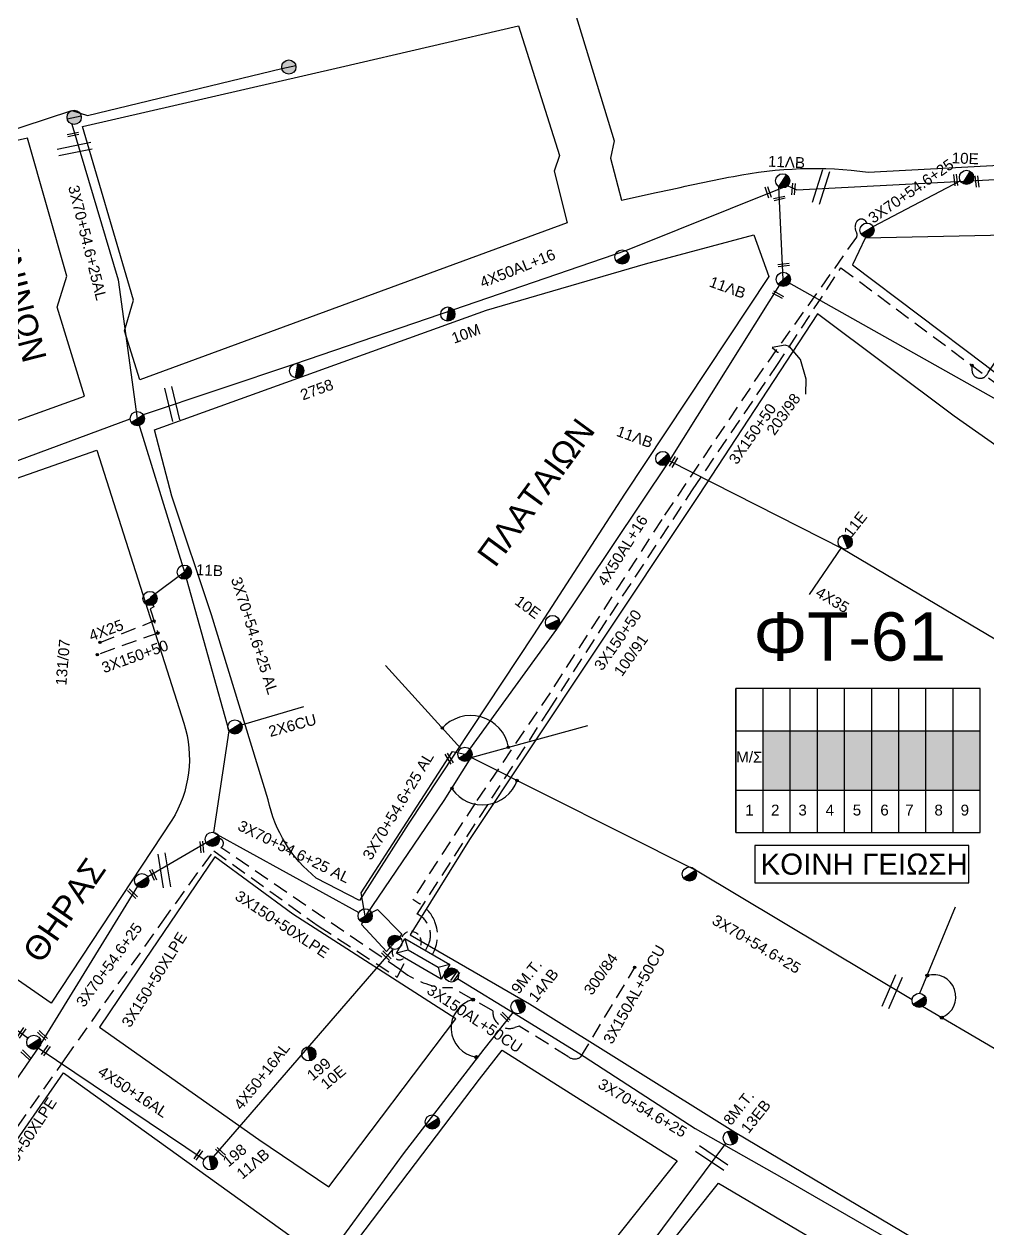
# Model space of a CAD drawing. Header units: millimetres. Extents: x 408 to 3042, y 742 to 1820.
# Drawn here: x 823.7 to 983.5, y 1163.9 to 1363.6 of the extents above; entities that cross this region are included whole.
import ezdxf
from ezdxf.enums import TextEntityAlignment as Align

# ---------------------------------------------------------------- set-up
doc = ezdxf.new("R2010")
doc.units = ezdxf.units.MM
doc.linetypes.add('DASHED', pattern=[19.05, 12.7, -6.35])
for name, color, linetype in [('Άγνωστα', 7, 'Continuous'), ('Ασφαλειοκιβώτια Χ.Τ 9 αναχωρήσεων', 7, 'Continuous'), ('Γυμνά εναέρια ΧΤ και ΦΟΠ (3Φ)   4x50+16AL', 7, 'Continuous'), ('Επιγραφές - Σχήματα', 7, 'Continuous'), ('Καλώδια ΧΤ    2Χ6 CU', 7, 'SYN_LINE'), ('Καλώδια ΧΤ   3x150AL+50CU', 7, 'DASHED'), ('Καλώδια ΧΤ   3x150AL+50XLPE', 7, 'DASHED'), ('Μηχανική τομή', 7, 'Continuous'), ('Στύλος Ξύλινος', 7, 'Continuous'), ('Στύλος Ξύλινος @ 1', 7, 'Continuous'), ('Στύλος ΦΜ', 7, 'Continuous'), ('Στύλος ΦΜ @ 1', 7, 'Continuous'), ('Συνδέσεις', 7, 'Continuous'), ('Συνεστραμμένα ΧΤ   3x70+54.6+25 AL', 7, 'SYN_LINE'), ('Συνεστραμμένα ΧΤ   4x120+25 AL', 7, 'SYN_LINE'), ('Τομή', 7, 'Continuous'), ('Υποσταθμός εναέριος 2 στύλων', 7, 'Continuous'), ('Υποσταθμός πόλεως', 7, 'Continuous'), ('Υπόβαθρο ΔΕΗ', 7, 'Continuous'), ('Υπόγεια καλώδια Παροχών ΧΤ   4x25', 7, 'DASHED')]:
    doc.layers.add(name, color=color, linetype=linetype)
doc.styles.add('Annotative', font='arial.ttf')
doc.styles.add('arial', font='arial.ttf')
doc.styles.get("Standard").update_dxf_attribs({"font": 'arial.ttf'})
doc.linetypes.add('SYN_LINE', pattern='A,0.5,-0.0001,["/\\/\\/\\/",Standard,S=0.1,R=0,X=0,Y=-0.05],-0.25', length=0.7501)

# ---------------------------------------------------------------- blocks, each defined once
blk = doc.blocks.new('ΜΗΧΑΝΙΚΗ ΤΟΜΗ')
at = {"layer": 'Μηχανική τομή', "ltscale": 40}
for p, q in [((-1.89, 0.78), (1.89, 0.78)), ((1.89, 0), (-1.89, 0))]:
    blk.add_line(p, q, dxfattribs=at)
blk = doc.blocks.new('ΤΟΜΗ')
at = {"layer": 'Τομή', "ltscale": 40}
for p, q in [((-5.68, 0), (5.68, 0)), ((5.68, -2.33), (-5.68, -2.33))]:
    blk.add_line(p, q, dxfattribs=at)
blk = doc.blocks.new('ΥΠΑΡΧΩΝ ΞΥΛΙΝΟΣ ΣΤΥΛΟΣ')
at = {"layer": 'Στύλος Ξύλινος'}
h = blk.add_hatch(color=7, dxfattribs=at)
h.paths.add_polyline_path([(-2.62, 0, 0.270008), (-1.29, -2.28), (1.3, 2.27, 0.576266)])
h.paths.add_polyline_path([(-1.29, -2.28, 0.574793), (2.62, 0, 0.268822), (1.3, 2.27)])
at = {"layer": 'Στύλος Ξύλινος', "color": 7}
blk.add_line((-1.29, -2.28), (1.3, 2.27), dxfattribs=at)
blk.add_circle((0, 0), 2.62, dxfattribs=at)
at = {"layer": 'Στύλος Ξύλινος', "flags": 4}
for tag, p in [('ΑΡΙΘΜΟΣ', (-4.91, 8.6)), ('ΤΥΠΟΣ', (-4.85, 3.39))]:
    blk.add_attdef(tag, p, '', height=4, dxfattribs=at)
blk = doc.blocks.new('ΥΠΑΡΧΩΝ ΤΣΙΜΕΝΤΕΝΙΟΣ ΣΤΥΛΟΣ')
at = {"layer": 'Στύλος ΦΜ'}
blk.add_hatch(color=7, dxfattribs=at).paths.add_polyline_path([(-1.29, -2.28, 0.574793), (2.62, 0, 0.268822), (1.3, 2.27)])
at = {"layer": 'Στύλος ΦΜ', "color": 7}
blk.add_line((-1.29, -2.28), (1.3, 2.27), dxfattribs=at)
blk.add_circle((0, 0), 2.62, dxfattribs=at)
at = {"layer": 'Στύλος ΦΜ', "flags": 4}
for tag, p in [('ΑΡΙΘΜΟΣ', (-4.68, 8.05)), ('ΤΥΠΟΣ', (-4.91, 3.03))]:
    blk.add_attdef(tag, p, '', height=4, dxfattribs=at)
blk = doc.blocks.new('ΥΠΟΣΤΑΘΜΟΣ ΕΝΑΕΡΙΟΣ ΕΠΙ 2 ΣΤΥΛΩΝ')
at = {"layer": 'Υποσταθμός εναέριος 2 στύλων', "linetype": 'Continuous'}
for points in [[(-11.97, -2.11, 0.574793), (-8.45, -0.07, 0.268822), (-9.64, 1.98)], [(9.68, -2.15, 0.574793), (13.19, -0.1, 0.268822), (12.01, 1.95)]]:
    blk.add_hatch(color=256, dxfattribs=at).paths.add_polyline_path(points)
for p, q in [((-11.97, -2.11), (-9.64, 1.98)), ((9.68, -2.15), (12.01, 1.95))]:
    blk.add_line(p, q, dxfattribs=at)
for centre in [(-10.81, -0.07), (10.84, -0.1)]:
    blk.add_circle(centre, 2.36, dxfattribs=at)
at = {"layer": 'Υποσταθμός πόλεως', "linetype": 'Continuous', "ltscale": 40}
blk.add_lwpolyline([(-8.57, 2.82), (8.57, 2.82), (8.57, -2.82), (-8.57, -2.82)], close=True, dxfattribs=at)
for points in [[(-5.75, 0), (-8.57, 2.82)], [(-8.57, -2.82), (-5.75, 0)], [(-5.75, 0), (5.75, 0)], [(5.75, 0), (8.57, 2.82)], [(8.57, -2.82), (5.75, 0)]]:
    blk.add_lwpolyline(points, dxfattribs=at)
at = {"layer": 'Υποσταθμός εναέριος 2 στύλων', "ltscale": 40, "flags": 1}
for tag, p in [('ΜΕΤΑΣΧΗΜΑΤΙΣΜΟΣ', (14.09, 2.51)), ('ΙΣΧΥΣ', (14.07, -0.28)), ('ΑΡΙΘΜΟΣ', (14.19, -3))]:
    blk.add_attdef(tag, p, '', height=1.8, dxfattribs=at)
blk = doc.blocks.new('ΑΣΦΑΛΕΙΟΚΙΒΩΤΙΟ ΥΠΟΣΤΑΘΜΟΥ 9 ΑΝΑΧΩΡΗΣΕΩΝ')
at = {"layer": 'Ασφαλειοκιβώτια Χ.Τ 9 αναχωρήσεων', "ltscale": 40}
for p, q in [((-23.8, 40.36), (24.02, 40.36)), ((-9.72, 40.36), (-9.72, -40.64)), ((9.94, 40.36), (9.94, -40.64)), ((-23.8, 31.36), (24.02, 31.36)), ((-23.8, 22.36), (24.02, 22.36)), ((-23.8, 13.36), (24.02, 13.36)), ((-23.8, 4.36), (24.02, 4.36)), ((-23.8, -4.64), (24.02, -4.64)), ((-23.8, -13.64), (24.02, -13.64)), ((-23.8, -22.64), (24.02, -22.64)), ((-23.8, -31.64), (24.02, -31.64))]:
    blk.add_line(p, q, dxfattribs=at)
at = {"layer": 'Ασφαλειοκιβώτια Χ.Τ 9 αναχωρήσεων'}
blk.add_lwpolyline([(-23.8, -40.64), (24.02, -40.64), (24.02, 40.36), (-23.8, 40.36)], close=True, dxfattribs=at)
for s, p in [('1', (-18.12, 37.3)), ('2', (-18.12, 28.73)), ('3', (-18.12, 19.66)), ('4', (-18.12, 10.64)), ('5', (-18.12, 1.63)), ('6', (-18.12, -7.51)), ('7', (-18.12, -15.75)), ('8', (-18.12, -25.44)), ('9', (-18.12, -34.13))]:
    blk.add_text(s, height=3.6, rotation=270, dxfattribs=at).set_placement(p)
at = {"layer": 'Ασφαλειοκιβώτια Χ.Τ 9 αναχωρήσεων', "ltscale": 40}
for tag, height, p in [('ΟΝΟΜΑ', 5, (-0.16, 44.31)), ('ΚΕΙΜΕΝΟ 1', 2, (17.06, 35.59)), ('ΚΕΙΜΕΝΟ 2', 2, (17.06, 26.88)), ('ΚΕΙΜΕΝΟ 3', 2, (17.06, 17.69)), ('ΚΕΙΜΕΝΟ 4', 2, (17.06, 8.71)), ('ΚΕΙΜΕΝΟ 5', 2, (17.06, -0.13)), ('ΚΕΙΜΕΝΟ 6', 2, (17.06, -9.05)), ('ΚΕΙΜΕΝΟ 7', 2, (17.06, -18.13)), ('ΚΕΙΜΕΝΟ 8', 2, (17.06, -26.85)), ('ΚΕΙΜΕΝΟ 9', 2, (17.06, -35.99)), ('ΣΧ', 2, (-0.1, -42.64))]:
    blk.add_attdef(tag, text='', height=height, dxfattribs=at).set_placement(p, align=Align.MIDDLE_CENTER)
blk = doc.blocks.new('_ΣΥΝΔΕΣΗ')
at = {"layer": 'Συνδέσεις', "linetype": 'SYN_LINE', "ltscale": 40}
blk.add_hatch(color=256, dxfattribs=at).paths.add_polyline_path([(0.5, -0.01, 1), (-0.5, -0.01, 1)])
at = {"layer": 'Συνδέσεις'}
blk.add_circle((0, -0.01), 0.5, dxfattribs=at)

msp = doc.modelspace()

# ---------------------------------------------------------------- hatches: boundary and pattern name
at = {"layer": 'Ασφαλειοκιβώτια Χ.Τ 9 αναχωρήσεων', "ltscale": 40}
for color, points in [(30, [(950.73, 1246.46), (946.23, 1246.46), (946.23, 1236.63), (950.73, 1236.63)]), (2, [(955.23, 1246.46), (950.73, 1246.46), (950.73, 1236.63), (955.23, 1236.63)]), (173, [(959.73, 1246.46), (955.23, 1246.46), (955.23, 1236.63), (959.73, 1236.63)]), (6, [(959.73, 1236.63), (964.23, 1236.63), (964.23, 1246.46), (959.73, 1246.46)]), (1, [(968.73, 1246.46), (964.23, 1246.46), (964.23, 1236.63), (968.73, 1236.63)]), (133, [(973.23, 1246.46), (968.73, 1246.46), (968.73, 1236.63), (973.23, 1236.63)]), (85, [(977.73, 1246.46), (973.23, 1246.46), (973.23, 1236.63), (977.73, 1236.63)]), (27, [(982.23, 1246.46), (977.73, 1246.46), (977.73, 1236.63), (982.23, 1236.63)])]:
    msp.add_hatch(color=color, dxfattribs=at).paths.add_polyline_path(points)

# ---------------------------------------------------------------- linework, layer by layer
at = {"layer": 'Άγνωστα', "color": 133, "ltscale": 40}
msp.add_lwpolyline([(758.88, 1331.06), (775.27, 1335.07), (819.34, 1345.27), (831.66, 1349.3), (834.21, 1348.5), (866.46, 1356.27)], dxfattribs=at)
at = {"layer": 'Άγνωστα', "color": 27}
for points in [[(950.31, 1336.83), (951.81, 1336.15), (983.64, 1337.81), (1004.91, 1338.03)], [(964.47, 1330.1), (978.91, 1337.67)]]:
    msp.add_lwpolyline(points, dxfattribs=at)
at = {"layer": 'Άγνωστα', "color": 27, "linetype": 'DASHED', "ltscale": 0.2}
msp.add_lwpolyline([(963.47, 1330.66), (963.28, 1330.92, 0.537315), (961.72, 1330.87, 0.284293), (961.72, 1329.07, -0.284293), (961.72, 1328.32), (946.19, 1306.47), (929.43, 1281.52), (910.91, 1252.77), (898.48, 1234.47), (888.15, 1218.54), (889.33, 1217.8, -0.160598), (891.83, 1214.79, -0.22738), (891.44, 1209.4, -2.318742)], format="xyb", dxfattribs=at)
at = {"layer": 'Άγνωστα', "color": 30, "linetype": 'DASHED', "ltscale": 0.2}
for points in [[(890.28, 1210.07), (890.71, 1210.94, 0.424111), (888.87, 1216.09), (910.69, 1249.86), (920.86, 1265.59), (934.52, 1286.41), (948.39, 1306.85), (959.14, 1323.24), (984.67, 1304.2), (987.64, 1302.09, -0.938596), (991.52, 1299.35), (1022.04, 1277.76, -0.92341), (1025.24, 1275.38), (1027.58, 1273.56)], [(980.85, 1307.04), (980.85, 1306.28, 0.503176), (982.62, 1304.98, 0.245305), (983.52, 1305.87), (991.15, 1316.86)]]:
    msp.add_lwpolyline(points, format="xyb", dxfattribs=at)
at = {"layer": 'Άγνωστα', "color": 2}
for points in [[(736.06, 1259.14), (746.65, 1262.9), (796.47, 1281.5), (822.68, 1291.28), (841.3, 1298.18)], [(825.18, 1094.92), (847.65, 1122.89), (870.89, 1154.77), (886.63, 1176.35), (900, 1193.7), (904.86, 1199.8)]]:
    msp.add_lwpolyline(points, dxfattribs=at)
at = {"layer": 'Άγνωστα', "color": 85, "linetype": 'DASHED', "ltscale": 0.2}
msp.add_lwpolyline([(829.03, 1153.62), (812.17, 1165.16), (813.36, 1169.64), (816.08, 1171.42), (830.52, 1192.07), (846.59, 1214.72), (855.16, 1226.59), (872.48, 1214.12), (885.55, 1205.65), (887.14, 1208.62)], dxfattribs=at)
at = {"layer": 'Γυμνά εναέρια ΧΤ και ΦΟΠ (3Φ)   4x50+16AL', "color": 173}
for points in [[(949.42, 1336.48), (923.4, 1326.06), (894.91, 1316.28), (868.53, 1307.28), (843.47, 1298.84)], [(897.17, 1242.8), (912.05, 1263.33), (930.71, 1291.22), (949.58, 1321.31), (948.85, 1336.66)]]:
    msp.add_lwpolyline(points, dxfattribs=at)
at = {"layer": 'Γυμνά εναέρια ΧΤ και ΦΟΠ (3Φ)   4x50+16AL', "color": 30, "ltscale": 40}
msp.add_lwpolyline([(736.58, 1257.9), (759.75, 1241.78), (783.48, 1225.34), (824.39, 1195.54)], dxfattribs=at)
at = {"layer": 'Γυμνά εναέρια ΧΤ και ΦΟΠ (3Φ)   4x50+16AL', "color": 6, "ltscale": 40}
for points in [[(855.17, 1175.88), (884.9, 1210.28)], [(826.06, 1193.91), (853.57, 1175.39)]]:
    msp.add_lwpolyline(points, dxfattribs=at)
at = {"layer": 'Επιγραφές - Σχήματα', "linetype": 'Continuous', "ltscale": 20}
msp.add_lwpolyline([(953.29, 1302.29), (953.36, 1304.78), (952.44, 1308.06), (950.58, 1310.19), (949.87, 1310.41), (947.73, 1310.05), (948.59, 1309.27), (948.8, 1309.27)], dxfattribs=at)
at = {"layer": 'Επιγραφές - Σχήματα', "color": 190}
msp.add_lwpolyline([(944.85, 1221.29), (980.36, 1221.29), (980.36, 1227.46), (944.85, 1227.46)], close=True, dxfattribs=at)
at = {"layer": 'Επιγραφές - Σχήματα', "linetype": 'Continuous', "ltscale": 20}
for centre, radius, start, end in [((897.76, 1242.67), 6.34, 9.7743, 139.1483), ((899.72, 1240.27), 6.08, 214.5384, 340.4629), ((974.49, 1202.36), 3.69, 291.3985, 106.738), ((899.37, 1197.2), 4.87, 104.4885, 261.9255)]:
    msp.add_arc(centre, radius, start, end, dxfattribs=at)
at = {"layer": 'Καλώδια ΧΤ    2Χ6 CU', "color": 2, "linetype": 'SYN_LINE', "ltscale": 10}
msp.add_line((858.67, 1247.11), (870.12, 1250.5), dxfattribs=at)
at = {"layer": 'Καλώδια ΧΤ   3x150AL+50CU', "color": 2, "ltscale": 0.2}
for points in [[(913.87, 1192.47), (905.81, 1197.52), (905.06, 1197.27, -0.53193), (901.41, 1200.04), (894.69, 1203.88), (893.1, 1203.88), (893.1, 1203.88, -0.124963), (886.15, 1206.77), (886.15, 1206.77), (886.15, 1206.77), (856.35, 1227.12, 0.705311), (856.1, 1228.62)], [(913.87, 1192.47), (914.09, 1192.34, 0.310669), (916.01, 1192.42), (924.96, 1207.23)]]:
    msp.add_lwpolyline(points, format="xyb", dxfattribs=at)
at = {"layer": 'Καλώδια ΧΤ   3x150AL+50XLPE', "color": 1, "linetype": 'DASHED', "ltscale": 0.1}
msp.add_arc((887.85, 1211.46), 1.73, 342.5369, 161.1264, dxfattribs=at)
at = {"layer": 'Καλώδια ΧΤ   3x150AL+50XLPE', "color": 173, "linetype": 'DASHED', "ltscale": 0.1}
msp.add_arc((885.94, 1209.7), 1.19, 150.5041, 313.9863, dxfattribs=at)
at = {"layer": 'Συνεστραμμένα ΧΤ   3x70+54.6+25 AL', "color": 173, "linetype": 'SYN_LINE', "ltscale": 20}
msp.add_line((949.58, 1321.31), (988.41, 1299.42), dxfattribs=at)
at = {"layer": 'Συνεστραμμένα ΧΤ   3x70+54.6+25 AL', "color": 2, "linetype": 'SYN_LINE', "ltscale": 20}
msp.add_line((857.67, 1246.48), (855.11, 1229.64), dxfattribs=at)
at = {"layer": 'Συνεστραμμένα ΧΤ   3x70+54.6+25 AL', "color": 2, "ltscale": 20}
msp.add_lwpolyline([(831.65, 1347.06), (839.32, 1321.26), (842.48, 1298.22), (850.29, 1272.78), (850.29, 1272.78), (857.67, 1246.48)], dxfattribs=at)
at = {"layer": 'Συνεστραμμένα ΧΤ   3x70+54.6+25 AL', "color": 173, "linetype": 'SYN_LINE', "ltscale": 10}
msp.add_lwpolyline([(959.22, 1276.92), (953.89, 1269.07)], dxfattribs=at)
at = {"layer": 'Συνεστραμμένα ΧΤ   3x70+54.6+25 AL', "color": 2, "linetype": 'SYN_LINE', "ltscale": 8}
msp.add_lwpolyline([(850.29, 1272.78), (844.75, 1268.61)], dxfattribs=at)
at = {"layer": 'Συνεστραμμένα ΧΤ   3x70+54.6+25 AL', "color": 1, "linetype": 'SYN_LINE', "ltscale": 20}
for points in [[(896.14, 1243.55), (883.61, 1257.31)], [(897.86, 1242.05), (917.16, 1247.36)], [(880.51, 1215.95), (880.51, 1215.95), (893.37, 1234.94), (897.86, 1242.05)], [(970.94, 1201.86), (935.01, 1223.35), (897.86, 1242.05)]]:
    msp.add_lwpolyline(points, dxfattribs=at)
at = {"layer": 'Συνεστραμμένα ΧΤ   3x70+54.6+25 AL', "color": 173, "ltscale": 20}
msp.add_lwpolyline([(880.26, 1215.79), (879.58, 1219.6), (894.74, 1243.04), (896.81, 1242.58)], dxfattribs=at)
at = {"layer": 'Συνεστραμμένα ΧΤ   3x70+54.6+25 AL', "color": 2, "linetype": 'SYN_LINE', "ltscale": 10}
msp.add_lwpolyline([(854.93, 1228.48), (844.23, 1222.26)], dxfattribs=at)
at = {"layer": 'Συνεστραμμένα ΧΤ   3x70+54.6+25 AL', "color": 2, "linetype": 'SYN_LINE', "ltscale": 20}
msp.add_lwpolyline([(855.11, 1229.64), (879.21, 1216.33)], dxfattribs=at)
at = {"layer": 'Συνεστραμμένα ΧΤ   3x70+54.6+25 AL', "color": 6, "linetype": 'SYN_LINE', "ltscale": 20}
for points in [[(842.5, 1220.71), (826.06, 1193.91), (799.84, 1156.1), (783.47, 1133.41)], [(972.19, 1202.95), (978.13, 1217.27)], [(1041.77, 1160.5), (1008.31, 1179.9), (972.66, 1200.74)]]:
    msp.add_lwpolyline(points, dxfattribs=at)
at = {"layer": 'Συνεστραμμένα ΧΤ   3x70+54.6+25 AL', "color": 1, "ltscale": 5}
msp.add_lwpolyline([(880.26, 1215.79), (882.3, 1216.85), (886.36, 1212.77), (885.2, 1211.42)], dxfattribs=at)
at = {"layer": 'Συνεστραμμένα ΧΤ   3x70+54.6+25 AL', "color": 173, "ltscale": 8}
msp.add_lwpolyline([(880.26, 1215.79), (879.67, 1214.34), (883.81, 1209.88), (885.2, 1211.42)], dxfattribs=at)
at = {"layer": 'Συνεστραμμένα ΧΤ   3x70+54.6+25 AL', "color": 133, "linetype": 'SYN_LINE', "ltscale": 10}
msp.add_lwpolyline([(895.59, 1205.42), (905.66, 1199.2)], dxfattribs=at)
at = {"layer": 'Συνεστραμμένα ΧΤ   3x70+54.6+25 AL', "color": 133, "linetype": 'SYN_LINE', "ltscale": 20}
msp.add_lwpolyline([(905.66, 1199.2), (915.61, 1193.06), (934.96, 1180.52), (949.36, 1172.44), (982.93, 1153.02)], dxfattribs=at)
at = {"layer": 'Συνεστραμμένα ΧΤ   3x70+54.6+25 AL', "color": 62, "ltscale": 20}
msp.add_lwpolyline([(853.69, 1074.17), (872.17, 1096), (891.86, 1120.85), (908.47, 1141.19), (927.82, 1161.62), (940.05, 1178.04)], dxfattribs=at)
at = {"layer": 'Συνεστραμμένα ΧΤ   4x120+25 AL', "color": 173, "ltscale": 20}
msp.add_lwpolyline([(930.71, 1291.22), (959.45, 1276.67), (986.16, 1260.81), (1023.59, 1238.42), (1023.59, 1238.42)], dxfattribs=at)
at = {"layer": 'Υπόβαθρο ΔΕΗ'}
for points in [[(935.41, 1369.61), (915.05, 1365.44), (921.56, 1344.3), (920.96, 1341.4), (922.75, 1334.45), (928.51, 1335.71, -0.004834), (941.32, 1338.4, -0.082541), (963.64, 1339.11), (990.49, 1340.51), (1004.76, 1340.33), (1049.31, 1348.73), (1085.05, 1358.57), (1107.5, 1364.38), (1162.59, 1377.99), (1180.15, 1382.08)], [(845.32, 1296.38), (900.38, 1316.2), (926.71, 1323.88), (944.69, 1328.72), (947.19, 1321.78), (923.28, 1285.72), (908.16, 1262.37), (887.39, 1231), (879.33, 1218.32), (872.16, 1222.06, -0.176417), (864.2, 1235.03), (854.81, 1265.72), (848.24, 1285.35), (845.32, 1296.38)], [(744.58, 1260.84), (787.21, 1275.37), (818.27, 1286.88), (835.79, 1293), (850.21, 1247.75, -0.219098), (848.22, 1231.65), (828.22, 1201.3), (789.26, 1228.29), (751.15, 1255.47), (744.58, 1260.84)]]:
    msp.add_lwpolyline(points, format="xyb", dxfattribs=at)
for points in [[(841.19, 1320.13), (833.38, 1346.69), (876.16, 1356.48), (905.66, 1363.38), (912.5, 1341.84), (911.57, 1339.28), (913.76, 1330.7), (842.89, 1304.66), (840.39, 1312.8), (841.87, 1317.87), (841.19, 1320.13)], [(704.16, 1250.46), (706.63, 1252.39), (720.91, 1259.71), (742.74, 1268.88), (805.52, 1291.77), (833.75, 1301.96), (829.19, 1316.71), (830.83, 1321.84), (824.27, 1344.74), (799.38, 1339.15)], [(1091.1, 1224.13), (1112.8, 1254), (1085.3, 1274.52), (1041.77, 1303.49), (1007.29, 1329.1), (963.15, 1328.13), (961.03, 1323.75), (983.05, 1307.17), (987.7, 1303.54), (1005.26, 1290.36), (1035, 1269.74), (1046.38, 1260.97), (1068.16, 1243.09), (1078.69, 1235.28), (1091.1, 1224.13)], [(1085.64, 1216.45), (1046.34, 1248.24), (1024.05, 1266.21), (977.92, 1298.65), (955.27, 1315.59), (935.5, 1285.51), (918.13, 1259.33), (897.57, 1228.43), (887.72, 1212.67), (907.5, 1201.2), (941.63, 1179.89), (1002.78, 1143.56), (1024.03, 1130.86), (1042.87, 1157.56), (998.85, 1183.9)], [(874.25, 1170.84), (895.28, 1198.73), (868.29, 1216.06), (855.32, 1225.58), (842.66, 1206.83), (836.23, 1197.34), (862.61, 1178.7), (874.25, 1170.84)], [(902.97, 1193.55), (931.99, 1175.2), (910.74, 1148.47), (890.98, 1123.62), (877.22, 1106.31), (865.59, 1091.28), (852.57, 1075.19), (827.25, 1094.08), (851.89, 1126.39), (899.19, 1188.69), (902.97, 1193.55)], [(821, 1101.23), (788.05, 1128.9), (830.25, 1189.79), (867.97, 1162.65), (821, 1101.23)], [(858.91, 1070.66), (901.76, 1125.02), (938.83, 1171.45), (970.84, 1152.6), (934.85, 1107.71), (896.96, 1060.16), (887.74, 1048.26), (867.71, 1063.85), (858.91, 1070.66)]]:
    msp.add_lwpolyline(points, dxfattribs=at)
at = {"layer": 'Υπόγεια καλώδια Παροχών ΧΤ   4x25', "color": 2, "ltscale": 0.2}
for points in [[(844.75, 1268.61), (844.58, 1268.41), (845.22, 1267), (844.6, 1266.72), (845.9, 1262.66), (835.85, 1259.09)], [(836.31, 1261.14), (845.25, 1264.69)]]:
    msp.add_lwpolyline(points, dxfattribs=at)

# ---------------------------------------------------------------- block references
at = {"layer": 'Ασφαλειοκιβώτια Χ.Τ 9 αναχωρήσεων', "xscale": 0.5, "yscale": 0.5, "zscale": 0.5, "rotation": 90}
msp.add_blockref('ΑΣΦΑΛΕΙΟΚΙΒΩΤΙΟ ΥΠΟΣΤΑΘΜΟΥ 9 ΑΝΑΧΩΡΗΣΕΩΝ', (961.91, 1241.49), dxfattribs=at)
at = {"layer": 'Μηχανική τομή'}
for p, xscale, yscale, zscale, rotation in [((831.89, 1345.16), 0.4999999999999998, 0.4999999999999998, 0.4999999999999998, 12.29564126617541), ((977.97, 1337.76), 0.4999999999999998, 0.4999999999999998, 0.4999999999999998, 276.6931783776466), ((981.48, 1337.52), 0.4999999999999998, 0.4999999999999998, 0.4999999999999998, 275.9870437019808), ((946.89, 1335.7), 0.4999999999999998, 0.4999999999999998, 0.4999999999999998, 287.8886650906091), ((951.06, 1336.3), 0.4999999999999998, 0.4999999999999998, 0.4999999999999998, 265.2550942224717), ((948.98, 1334.54), 0.4999999999999998, 0.4999999999999998, 0.4999999999999998, 13.48475425468093), ((949.67, 1323.49), 0.4999999999999998, 0.4999999999999998, 0.4999999999999998, 6.952486702515668), ((948.6, 1318.6), 0.4999999999999998, 0.4999999999999998, 0.4999999999999998, 330.9562730328199), ((931.23, 1291.15), 0.4999999999999998, 0.4999999999999998, 0.4999999999999998, 238.7933027800566), ((894.03, 1241.77), 0.4999999999999999, 0.4999999999999999, 0.4999999999999999, 300.6759098494323), ((853.01, 1227.19), 0.4999999999999999, 0.4999999999999999, 0.4999999999999999, 274.7670699686565), ((844.95, 1222.49), 0.4999999999999999, 0.4999999999999999, 0.4999999999999999, 294.2451810564074), ((841.56, 1219.34), 0.4999999999999999, 0.4999999999999999, 0.4999999999999999, 316.0589841585902), ((883.63, 1209.03), 0.4999999999999999, 0.4999999999999999, 0.4999999999999999, 316.0589841585902), ((895.02, 1205.85), 0.5, 0.5, 0.5, 235.1383027284685), ((903.37, 1198.9), 0.4999999999999999, 0.4999999999999999, 0.4999999999999999, 316.0589841585902), ((823.15, 1196.51), 0.5, 0.5, 0.5, 235.1383027284685), ((826.65, 1195.86), 0.4999999999999999, 0.4999999999999999, 0.4999999999999999, 316.0589841585902), ((823.86, 1192.62), 0.4999999999999999, 0.4999999999999999, 0.4999999999999999, 316.0589841585902), ((827.16, 1193.59), 0.5, 0.5, 0.5, 235.1383027284685), ((852.43, 1176.28), 0.5, 0.5, 0.5, 235.1383027284685), ((856.15, 1176.47), 0.4999999999999999, 0.4999999999999999, 0.4999999999999999, 316.0589841585902)]:
    msp.add_blockref('ΜΗΧΑΝΙΚΗ ΤΟΜΗ', p, dxfattribs=dict(at, xscale=xscale, yscale=yscale, zscale=zscale, rotation=rotation))
at = {"layer": 'Στύλος Ξύλινος @ 1', "ltscale": 40, "xscale": 0.4499999999998181, "yscale": 0.4499999999998181, "zscale": 0.4499999999998181, "rotation": 311.9523410370047}
for p in [(867.61, 1356.52), (832.02, 1348.18)]:
    msp.add_blockref('ΥΠΑΡΧΩΝ ΞΥΛΙΝΟΣ ΣΤΥΛΟΣ', p, dxfattribs=at)
at = {"layer": 'Στύλος ΦΜ @ 1', "ltscale": 40}
ref = msp.add_blockref('ΥΠΑΡΧΩΝ ΤΣΙΜΕΝΤΕΝΙΟΣ ΣΤΥΛΟΣ', (979.95, 1338.22), dxfattribs=dict(at, xscale=0.4499999999998181, yscale=0.4499999999998181, zscale=0.4499999999998181, rotation=357.5365383967102))
ref.add_attrib('ΤΥΠΟΣ', '10E', (977.47, 1340.58), dxfattribs={"layer": 'Στύλος ΦΜ', "height": 1.8, "rotation": 357.5365, "flags": 4})
ref = msp.add_blockref('ΥΠΑΡΧΩΝ ΤΣΙΜΕΝΤΕΝΙΟΣ ΣΤΥΛΟΣ', (949.48, 1337.65), dxfattribs=dict(at, xscale=0.4499999999998181, yscale=0.4499999999998181, zscale=0.4499999999998181, rotation=357.5365383967102))
ref.add_attrib('ΤΥΠΟΣ', '11ΛΒ', (947, 1340.01), dxfattribs={"layer": 'Στύλος ΦΜ', "height": 1.8, "rotation": 357.5365, "flags": 4})
at = {"layer": 'Στύλος ΦΜ @ 1', "ltscale": 40, "xscale": 0.449999999999818, "yscale": 0.449999999999818, "zscale": 0.449999999999818, "rotation": 331.8060337909106}
for p in [(963.47, 1329.48), (922.85, 1325.03), (842.48, 1298.22), (844.58, 1268.41), (858.67, 1247.11), (896.81, 1242.58), (854.93, 1228.48), (843.23, 1221.63), (934.02, 1222.72), (880.26, 1215.79), (972.11, 1201.78), (825.34, 1194.84), (891.39, 1181.63)]:
    msp.add_blockref('ΥΠΑΡΧΩΝ ΤΣΙΜΕΝΤΕΝΙΟΣ ΣΤΥΛΟΣ', p, dxfattribs=at)
at = {"layer": 'Στύλος ΦΜ @ 1', "ltscale": 40}
ref = msp.add_blockref('ΥΠΑΡΧΩΝ ΤΣΙΜΕΝΤΕΝΙΟΣ ΣΤΥΛΟΣ', (949.58, 1321.31), dxfattribs=dict(at, xscale=0.4499999999998181, yscale=0.4499999999998181, zscale=0.4499999999998181, rotation=340.0919673255552))
ref.add_attrib('ΤΥΠΟΣ', '11ΛΒ', (937.15, 1320.18), dxfattribs={"layer": 'Στύλος ΦΜ', "height": 1.8, "rotation": 340.092, "flags": 4})
ref = msp.add_blockref('ΥΠΑΡΧΩΝ ΤΣΙΜΕΝΤΕΝΙΟΣ ΣΤΥΛΟΣ', (893.97, 1315.56), dxfattribs=dict(at, xscale=0.449999999999818, yscale=0.449999999999818, zscale=0.449999999999818, rotation=20.20455339758729))
ref.add_attrib('ΤΥΠΟΣ', '10M', (894.99, 1310.63), dxfattribs={"layer": 'Στύλος ΦΜ', "height": 1.8, "rotation": 20.2046, "flags": 4})
ref = msp.add_blockref('ΥΠΑΡΧΩΝ ΤΣΙΜΕΝΤΕΝΙΟΣ ΣΤΥΛΟΣ', (868.91, 1306.17), dxfattribs=dict(at, xscale=0.449999999999818, yscale=0.449999999999818, zscale=0.449999999999818, rotation=20.20455339758729))
ref.add_attrib('ΤΥΠΟΣ', '2758', (869.93, 1301.23), dxfattribs={"layer": 'Στύλος ΦΜ', "height": 1.8, "rotation": 20.2046, "flags": 4})
ref = msp.add_blockref('ΥΠΑΡΧΩΝ ΤΣΙΜΕΝΤΕΝΙΟΣ ΣΤΥΛΟΣ', (929.6, 1291.62), dxfattribs=dict(at, xscale=0.4499999999998181, yscale=0.4499999999998181, zscale=0.4499999999998181, rotation=340.0919673255552))
ref.add_attrib('ΤΥΠΟΣ', '11ΛΒ', (921.76, 1295.41), dxfattribs={"layer": 'Στύλος ΦΜ', "height": 1.8, "rotation": 340.092, "flags": 4})
ref = msp.add_blockref('ΥΠΑΡΧΩΝ ΤΣΙΜΕΝΤΕΝΙΟΣ ΣΤΥΛΟΣ', (959.83, 1277.79), dxfattribs=dict(at, xscale=0.449999999999818, yscale=0.449999999999818, zscale=0.449999999999818, rotation=51.80143696909148))
ref.add_attrib('ΤΥΠΟΣ', '11E', (960.84, 1278.39), dxfattribs={"layer": 'Στύλος ΦΜ', "height": 1.8, "rotation": 51.8014, "flags": 4})
ref = msp.add_blockref('ΥΠΑΡΧΩΝ ΤΣΙΜΕΝΤΕΝΙΟΣ ΣΤΥΛΟΣ', (850.29, 1272.78), dxfattribs=dict(at, xscale=0.449999999999818, yscale=0.449999999999818, zscale=0.449999999999818, rotation=357.2804490957741))
ref.add_attrib('ΤΥΠΟΣ', '11B', (852.18, 1272.3), dxfattribs={"layer": 'Στύλος ΦΜ', "height": 1.8, "rotation": 357.2804, "flags": 4})
ref = msp.add_blockref('ΥΠΑΡΧΩΝ ΤΣΙΜΕΝΤΕΝΙΟΣ ΣΤΥΛΟΣ', (911.31, 1264.43), dxfattribs=dict(at, xscale=0.449999999999818, yscale=0.449999999999818, zscale=0.449999999999818, rotation=323.3098463871532))
ref.add_attrib('ΤΥΠΟΣ', '10E', (904.9, 1267.59), dxfattribs={"layer": 'Στύλος ΦΜ', "height": 1.8, "rotation": 323.3098, "flags": 4})
ref = msp.add_blockref('ΥΠΑΡΧΩΝ ΤΣΙΜΕΝΤΕΝΙΟΣ ΣΤΥΛΟΣ', (905.59, 1200.72), dxfattribs=dict(at, xscale=0.449999999999818, yscale=0.449999999999818, zscale=0.449999999999818, rotation=51.61501838480779))
ref.add_attrib('ΤΥΠΟΣ', '9M.T.', (905.72, 1202.68), dxfattribs={"layer": 'Στύλος ΦΜ', "height": 1.8, "rotation": 51.615, "flags": 4})
ref.add_attrib('ΑΡΙΘΜΟΣ', '14ΛΒ', (908.63, 1201.32), dxfattribs={"layer": 'Στύλος ΦΜ', "height": 1.8, "rotation": 51.615, "flags": 4})
ref = msp.add_blockref('ΥΠΑΡΧΩΝ ΤΣΙΜΕΝΤΕΝΙΟΣ ΣΤΥΛΟΣ', (870.92, 1192.92), dxfattribs=dict(at, xscale=0.449999999999818, yscale=0.449999999999818, zscale=0.449999999999818, rotation=40.07270135865913))
ref.add_attrib('ΤΥΠΟΣ', '199', (871.56, 1188.34), dxfattribs={"layer": 'Στύλος ΦΜ', "height": 1.8, "rotation": 40.0727, "flags": 4})
ref.add_attrib('ΑΡΙΘΜΟΣ', '10E', (873.83, 1186.89), dxfattribs={"layer": 'Στύλος ΦΜ', "height": 1.8, "rotation": 40.0727, "flags": 4})
ref = msp.add_blockref('ΥΠΑΡΧΩΝ ΤΣΙΜΕΝΤΕΝΙΟΣ ΣΤΥΛΟΣ', (940.78, 1178.96), dxfattribs=dict(at, xscale=0.449999999999818, yscale=0.449999999999818, zscale=0.449999999999818, rotation=51.61501838480779))
ref.add_attrib('ΤΥΠΟΣ', '8M.T.', (940.9, 1180.92), dxfattribs={"layer": 'Στύλος ΦΜ', "height": 1.8, "rotation": 51.615, "flags": 4})
ref.add_attrib('ΑΡΙΘΜΟΣ', '13EB', (943.82, 1179.56), dxfattribs={"layer": 'Στύλος ΦΜ', "height": 1.8, "rotation": 51.615, "flags": 4})
ref = msp.add_blockref('ΥΠΑΡΧΩΝ ΤΣΙΜΕΝΤΕΝΙΟΣ ΣΤΥΛΟΣ', (854.61, 1174.84), dxfattribs=dict(at, xscale=0.449999999999818, yscale=0.449999999999818, zscale=0.449999999999818, rotation=40.07270135865913))
ref.add_attrib('ΤΥΠΟΣ', '198', (857.6, 1174.06), dxfattribs={"layer": 'Στύλος ΦΜ', "height": 1.8, "rotation": 40.0727, "flags": 4})
ref.add_attrib('ΑΡΙΘΜΟΣ', '11ΛΒ', (859.88, 1172.02), dxfattribs={"layer": 'Στύλος ΦΜ', "height": 1.8, "rotation": 40.0727, "flags": 4})
at = {"layer": 'Συνδέσεις', "zscale": 0.25}
for p, xscale, yscale in [((980.85, 1307.05), 0.4, 0.4), ((845.25, 1264.7), 0.4, 0.4), ((845.9, 1262.67), 0.4, 0.4), ((836.31, 1261.14), 0.4, 0.4), ((835.85, 1259.1), 0.4, 0.4), ((893.06, 1246.94), 0.4, 0.4), ((904.01, 1243.75), 0.4, 0.4), ((894.64, 1236.96), 0.4, 0.4), ((905.45, 1238.24), 0.4, 0.4), ((924.92, 1207.26), 0.4, 0.4), ((973.43, 1205.9), 0.5, 0.5), ((898.16, 1201.91), 0.5, 0.5), ((975.85, 1198.92), 0.5, 0.5), ((898.7, 1192.37), 0.5, 0.5)]:
    msp.add_blockref('_ΣΥΝΔΕΣΗ', p, dxfattribs=dict(at, xscale=xscale, yscale=yscale))
at = {"layer": 'Τομή'}
for p, xscale, yscale, zscale, rotation in [((832.24, 1342.35), 0.4999999999999996, 0.4999999999999996, 0.4999999999999996, 191.5881862924194), ((956.39, 1336.46), 0.4999999999999996, 0.4999999999999996, 0.4999999999999996, 252.081529859163), ((848.83, 1300.8), 0.4999999999999995, 0.4999999999999995, 0.4999999999999995, 283.5764319108438), ((846.39, 1223.23), 0.4999999999999991, 0.4999999999999991, 0.4999999999999991, 99.27229415201025), ((967.1, 1203.45), 0.4999999999999991, 0.4999999999999991, 0.4999999999999991, 66.4013861078986), ((938.02, 1176.11), 0.4999999999999994, 0.4999999999999994, 0.4999999999999994, 325.863632528334)]:
    msp.add_blockref('ΤΟΜΗ', p, dxfattribs=dict(at, xscale=xscale, yscale=yscale, zscale=zscale, rotation=rotation))
at = {"layer": 'Υποσταθμός εναέριος 2 στύλων', "xscale": 0.4999999999999999, "yscale": 0.4999999999999999, "zscale": 0.4999999999999999, "rotation": 150.0422000980388}
msp.add_blockref('ΥΠΟΣΤΑΘΜΟΣ ΕΝΑΕΡΙΟΣ ΕΠΙ 2 ΣΤΥΛΩΝ', (889.87, 1208.67), dxfattribs=at)

# ---------------------------------------------------------------- texts
at = {"ltscale": 40, "char_height": 4, "attachment_point": 1, "style": 'arial'}
for s, insert, width, rotation in [('ΙΩΑΝΝΙΝΩΝ', (819.77, 1338.57), 94.4586, 284.3003), ('ΠΛΑΤΑΙΩΝ', (898.58, 1275.73), 33.0491, 53.8235), ('ΘΗΡΑΣ', (823.24, 1209.93), 25.0911, 55.459)]:
    msp.add_mtext(s, dxfattribs=dict(at, insert=insert, width=width, rotation=rotation))
at = {"ltscale": 40, "insert": (944.64, 1266.11), "char_height": 8, "width": 46.4484, "attachment_point": 1, "style": 'arial'}
msp.add_mtext('ΦT-61', dxfattribs=at)
at = {"layer": 'Άγνωστα', "ltscale": 40, "char_height": 1.8, "attachment_point": 1}
for s, insert, width, rotation, style in [('\\pt19.8;3X70+54.6+25', (963.45, 1331.99), 34.5395, 34.845, 'arial'), ('\\pt19.8;4X50AL+16', (899.05, 1321.54), 34.5395, 21.7113, 'arial'), ('\\pt1.8;203/98', (946.65, 1296.35), 34.5395, 54.8271, 'Annotative'), ('3X150+50', (940.4, 1291.52), 34.5395, 54.8271, 'Annotative'), ('\\pt19.8;4X50AL+16', (918.64, 1271.28), 34.5395, 57.6844, 'arial'), ('3X70+54.6+25 AL', (859.7, 1272.19), 20.7176, 287.7745, 'arial'), ('4X35', (955.68, 1270.46), 34.5395, 329.246, 'arial'), ('131/07', (828.93, 1254.06), 34.5395, 85.3408, 'arial'), ('3X150+50', (836.37, 1257.7), 34.5395, 19.8508, 'arial'), ('Μ/Σ', (941.78, 1243.05), 34.5395, 359.1458, 'arial'), ('3X70+54.6+25 AL', (879.72, 1225.81), 34.5395, 58.894, 'arial'), ('3X70+54.6+25 AL', (859.77, 1231.74), 20.7176, 333.7236, 'arial'), ('3X150+50XLPE', (859.52, 1220.13), 34.5395, 326.4423, 'arial'), ('3X70+54.6+25', (832.2, 1201.56), 34.5395, 53.6683, 'arial'), ('3X70+54.6+25', (938.51, 1216.11), 34.5395, 329.246, 'arial'), ('3X150+50XLPE', (839.77, 1198.09), 34.5395, 57.9871, 'arial'), ('\\pt1.8;300/84', (916.37, 1203.53), 34.5395, 54.8271, 'Annotative'), ('3X70+54.6+25', (919.62, 1188.95), 34.5395, 329.246, 'arial'), ('3X150+50XLPE', (817.9, 1170.85), 34.5395, 56.8418, 'arial')]:
    msp.add_mtext(s, dxfattribs=dict(at, insert=insert, width=width, rotation=rotation, style=style))
at = {"layer": 'Άγνωστα', "color": 6, "ltscale": 40, "char_height": 1.8, "width": 34.5395, "attachment_point": 1, "rotation": 54.8271, "style": 'Annotative'}
for s, insert in [('3X150+50', (918.08, 1257.34)), ('\\pt1.8;100/91', (921.36, 1256.38))]:
    msp.add_mtext(s, dxfattribs=dict(at, insert=insert))
at = {"layer": 'Γυμνά εναέρια ΧΤ και ΦΟΠ (3Φ)   4x50+16AL', "ltscale": 40, "char_height": 1.8, "width": 34.5395, "attachment_point": 1, "style": 'arial'}
for insert, rotation in [((858.34, 1184.58), 51.8991), ((836.78, 1191.03), 326.4423)]:
    msp.add_mtext('4X50+16AL', dxfattribs=dict(at, insert=insert, rotation=rotation))
at = {"layer": 'Επιγραφές - Σχήματα', "color": 190, "insert": (945.8, 1226.12), "char_height": 3.5, "width": 35.1311, "attachment_point": 1}
msp.add_mtext('KOINH ΓΕΙΩΣΗ', dxfattribs=at)
at = {"layer": 'Καλώδια ΧΤ   3x150AL+50CU', "ltscale": 0.2, "char_height": 1.8, "width": 34.5395, "attachment_point": 1, "style": 'arial'}
for insert, rotation in [((919.62, 1195.26), 60.7261), ((891.31, 1204.55), 326.4423)]:
    msp.add_mtext('3X150AL+50CU', dxfattribs=dict(at, insert=insert, rotation=rotation))
at = {"layer": 'Συνεστραμμένα ΧΤ   3x70+54.6+25 AL', "ltscale": 20, "insert": (832.76, 1337.11), "char_height": 1.8, "width": 34.5395, "attachment_point": 1, "rotation": 283.9241, "style": 'arial'}
msp.add_mtext('\\pt19.8;3X70+54.6+25AL', dxfattribs=at)
at = {"layer": 'Υπόγεια καλώδια Παροχών ΧΤ   4x25', "ltscale": 0.2, "char_height": 1.8, "attachment_point": 1, "style": 'arial'}
for s, insert, width, rotation in [('4X25', (834.26, 1263), 34.5395, 19.8508), ('2X6CU', (864.06, 1247.18), 10.1647, 15.1602)]:
    msp.add_mtext(s, dxfattribs=dict(at, insert=insert, width=width, rotation=rotation))

doc.saveas('drawing.dxf')
